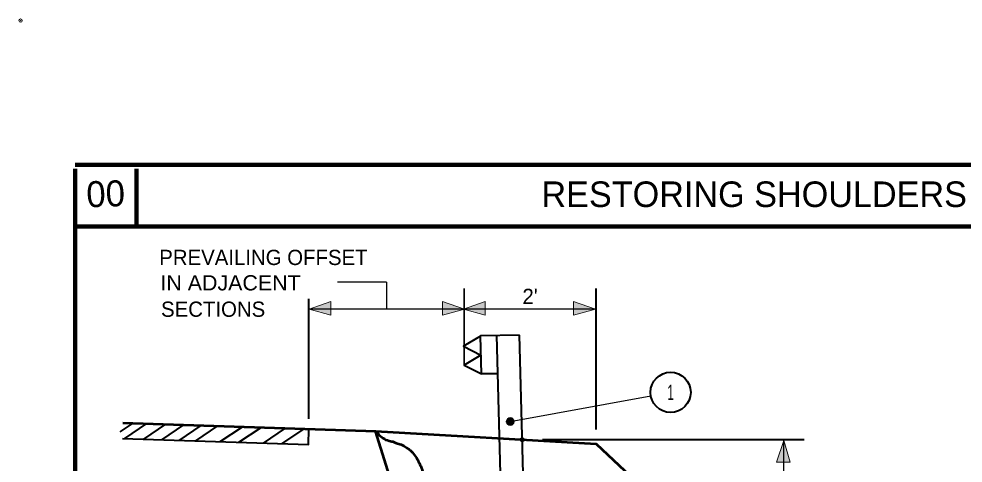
# Model space of a CAD drawing. Extents: x -8731 to -135, y -62851 to -56618.
# Drawn here: x -1730 to -866, y -62062 to -61655 of the extents above; entities that cross this region are included whole.
import ezdxf
from ezdxf.enums import TextEntityAlignment as Align

# ---------------------------------------------------------------- set-up
doc = ezdxf.new("R2010")
doc.units = 0
doc.header["$LTSCALE"] = 6.1
doc.header["$PDMODE"] = 32
doc.header["$PDSIZE"] = 3.05
doc.layers.add('1', color=7, linetype='Continuous', lineweight=13)
doc.layers.add('3', color=7, linetype='Continuous', lineweight=40)

msp = doc.modelspace()

# ---------------------------------------------------------------- hatches: boundary and pattern name
at = {"layer": '1'}
for points in [[(-1464.34, -61920.66), (-1444.34, -61913.76), (-1444.34, -61926.26)], [(-1322.16, -61920.66), (-1342.16, -61913.76), (-1342.16, -61926.26)], [(-1323.1, -61920.66), (-1303.1, -61913.76), (-1303.1, -61926.26)], [(-1202.16, -61920.66), (-1222.16, -61913.76), (-1222.16, -61926.26)], [(-1029.64, -62040.96), (-1036.54, -62060.96), (-1024.06, -62060.96)]]:
    msp.add_hatch(color=256, dxfattribs=at).paths.add_polyline_path(points)

# ---------------------------------------------------------------- linework, layer by layer
at = {"layer": '1', "lineweight": 100}
for p, q in [((-186.28, -61788.8), (-1678.5, -61788.8)), ((-1622.26, -61792.3), (-1622.26, -61845.06)), ((-186.28, -61845.06), (-1678.5, -61845.06))]:
    msp.add_line(p, q, dxfattribs=at)
at = {"layer": '1'}
for p, q in [((-1279.6, -62027.08), (-1283.8, -62022.88)), ((-1279.9, -62027.08), (-1283.8, -62023.34)), ((-1280.34, -62027.08), (-1283.8, -62023.64)), ((-1280.8, -62027.08), (-1283.8, -62024.08)), ((-1279.14, -62027.08), (-1283.66, -62022.44)), ((-1279, -62026.8), (-1283.5, -62022.28)), ((-1278.54, -62026.64), (-1283.34, -62022)), ((-1278.26, -62026.48), (-1283.2, -62021.54)), ((-1277.94, -62026.34), (-1282.9, -62021.4)), ((-1277.66, -62026.2), (-1282.74, -62021.08)), ((-1277.5, -62025.74), (-1282.46, -62020.8)), ((-1277.2, -62025.6), (-1282.3, -62020.64)), ((-1277.06, -62025.28), (-1281.86, -62020.48)), ((-1277.06, -62024.84), (-1281.54, -62020.2)), ((-1276.9, -62024.4), (-1281.26, -62020.2)), ((-1276.74, -62024.08), (-1280.8, -62020.2)), ((-1276.74, -62023.8), (-1280.5, -62020.04)), ((-1276.74, -62023.34), (-1279.9, -62020.2)), ((-1276.74, -62022.88), (-1279.46, -62020.2)), ((-1276.9, -62022.44), (-1279, -62020.2)), ((-1281.4, -62026.94), (-1283.66, -62024.84))]:
    msp.add_line(p, q, dxfattribs=at)
at = {"layer": '1', "lineweight": 100}
msp.add_lwpolyline([(-1678.5, -61792.3), (-1678.5, -62810.24), (-187.74, -62810.24)], dxfattribs=at)
at = {"layer": '1'}
for points in [[(-1464.34, -61920.66), (-1444.34, -61913.76), (-1444.34, -61926.26)], [(-1322.16, -61920.66), (-1342.16, -61913.76), (-1342.16, -61926.26)], [(-1323.1, -61920.66), (-1303.1, -61913.76), (-1303.1, -61926.26)], [(-1202.16, -61920.66), (-1222.16, -61913.76), (-1222.16, -61926.26)], [(-1029.64, -62040.96), (-1036.54, -62060.96), (-1024.06, -62060.96)]]:
    msp.add_lwpolyline(points, close=True, dxfattribs=at)
msp.add_circle((-1280.2, -62023.64), 3.52, dxfattribs=at)
msp.add_point((-1728.46, -61656.6), dxfattribs=at)
at = {"layer": '3', "lineweight": 25}
for p, q in [((-1393.46, -61896), (-1438.46, -61896)), ((-1393.46, -61896), (-1393.46, -61920.74)), ((-1322.5, -61920.74), (-1464.54, -61920.74)), ((-1201.6, -61920.74), (-1322.5, -61920.74)), ((-1280.2, -62023.64), (-1151.5, -62000.24)), ((-1029.7, -62170.94), (-1029.7, -62040.28))]:
    msp.add_line(p, q, dxfattribs=at)
at = {"layer": '3', "lineweight": 35}
msp.add_line((-1322.5, -61972.2), (-1322.5, -61902), dxfattribs=at)
at = {"layer": '3'}
for p, q in [((-1201.6, -62031), (-1201.6, -61902)), ((-1464.54, -62021.24), (-1464.54, -61911.28)), ((-1271.66, -61944.6), (-1307.5, -61945.34)), ((-1306.6, -61980.14), (-1307.5, -61945.48)), ((-1286.66, -62171.4), (-1292.34, -61945.04)), ((-1265.94, -62170.94), (-1271.66, -61944.6)), ((-1291.6, -61979.84), (-1306.6, -61980.14)), ((-1637.34, -62033.08), (-1625.5, -62025.14)), ((-1633.14, -62039.08), (-1612.9, -62025.6)), ((-1615.6, -62039.68), (-1595.34, -62026.2)), ((-1599.26, -62040.28), (-1579.14, -62026.64)), ((-1583.34, -62040.88), (-1563.26, -62027.24)), ((-1567.9, -62041.34), (-1547.8, -62027.68)), ((-1545.7, -62042.08), (-1525.3, -62028.44)), ((-1528.6, -62042.68), (-1508.2, -62029.04)), ((-1506.1, -62043.44), (-1485.86, -62029.8)), ((-1489.14, -62044.04), (-1468.9, -62030.4)), ((-1011.26, -62040.28), (-1250.66, -62040.28))]:
    msp.add_line(p, q, dxfattribs=at)
for points in [[(-1307.5, -61945.48), (-1322.94, -61954.8), (-1307.06, -61962.88), (-1322.5, -61972.2), (-1306.6, -61980.14)], [(-1635.26, -62039.08), (-1464.86, -62044.8), (-1464.54, -62030.54)]]:
    msp.add_lwpolyline(points, dxfattribs=at)
at = {"layer": '3', "lineweight": 53}
msp.add_lwpolyline([(-1634.8, -62024.84), (-1403.34, -62032.48), (-1201.6, -62044.2), (-698.5, -62518.04), (-1259.8, -62490.74), (-1403.66, -62032.48)], dxfattribs=at)
at = {"layer": '3'}
msp.add_circle((-1133.43, -61996.94), 18.41, dxfattribs=at)
at = {"layer": '3', "lineweight": 53}
msp.add_spline([(-1403.34, -62032.48), (-1400.06, -62036.08), (-1389.7, -62041.64), (-1387.6, -62042.08), (-1385.34, -62043.14), (-1381.14, -62044.34), (-1376.66, -62046.6), (-1373.34, -62048.68), (-1370.66, -62051.08), (-1367.06, -62055.6), (-1363.6, -62061.44), (-1360.9, -62067.88), (-1359.1, -62073.44), (-1357.46, -62076.28), (-1355.94, -62078.08), (-1354.3, -62081.4), (-1351.46, -62085.6), (-1350.26, -62087.24), (-1348.6, -62089.04), (-1346.06, -62093.4), (-1341.86, -62098.34), (-1340.94, -62099.84), (-1337.5, -62103.44), (-1333.46, -62109.88), (-1331.8, -62114.08), (-1329.86, -62116.94), (-1325.34, -62126.24), (-1321.46, -62135.08), (-1319.34, -62138.84), (-1317.86, -62142.14), (-1316.06, -62145), (-1312.9, -62151.6), (-1311.7, -62153.08), (-1309.6, -62156.24), (-1306, -62160.44), (-1303.3, -62164.64), (-1299.1, -62169.88), (-1296.86, -62174.08), (-1294, -62178.28), (-1291.3, -62183.24), (-1289.94, -62185.34), (-1289.06, -62188.2), (-1286.8, -62192.4), (-1285.6, -62193.88), (-1282.9, -62198.54), (-1273.3, -62210.68), (-1270.14, -62214.14), (-1268.5, -62215.94), (-1265.2, -62221.2), (-1263.4, -62226), (-1258.3, -62236.2), (-1253.66, -62240.84), (-1250.06, -62245.8), (-1245.7, -62250), (-1243, -62253.44), (-1240.9, -62255.54), (-1238.34, -62259.28), (-1232.66, -62272.04), (-1229.5, -62280), (-1224.54, -62290.64), (-1221.1, -62297.08), (-1219, -62301.88), (-1218.4, -62303.54), (-1214.5, -62313.44), (-1212.1, -62317.2), (-1208.34, -62321.08), (-1205.5, -62323.34), (-1202.2, -62325.14), (-1198.6, -62327.54), (-1196.5, -62328.6), (-1191.4, -62331.28), (-1187.66, -62334.14), (-1185.54, -62335.2), (-1183.14, -62336.84), (-1177.74, -62339.54), (-1174.9, -62341.64), (-1167.54, -62346.14), (-1161.4, -62350.64), (-1157.66, -62352.74), (-1155.4, -62354.08), (-1153.3, -62355.88), (-1140.26, -62361.74), (-1133.94, -62365.34), (-1126.74, -62368.64), (-1120, -62371.34), (-1116.54, -62373.28), (-1112.06, -62374.64), (-1110.4, -62375.4), (-1107.7, -62376.44), (-1103.5, -62377.64), (-1095.86, -62380.8), (-1090.9, -62382.28), (-1078.46, -62386.94), (-1074.7, -62388.6), (-1069.46, -62390.24), (-1064.2, -62392.48), (-1059.26, -62394.14)], degree=3, dxfattribs=at)
at = {"layer": '3'}
msp.add_point((-1269.26, -62040.28), dxfattribs=at)

# ---------------------------------------------------------------- texts
at = {"layer": '1'}
msp.add_text('00', height=23.78, rotation=2.121, dxfattribs=at).set_placement((-1667.82, -61827.68))
at = {"layer": '3'}
for s, height, p in [('RESTORING SHOULDERS FOR GUARDRAIL', 23.4, (-923.9, -61827.28)), ("2'", 13.95, (-1262.06, -61916.08))]:
    msp.add_text(s, height=height, dxfattribs=at).set_placement(p, align=Align.CENTER)
for s, p in [('PREVAILING OFFSET', (-1601.5, -61880.4)), ('SECTIONS', (-1599.86, -61927.8))]:
    msp.add_text(s, height=13.95, dxfattribs=at).set_placement(p)
at = {"layer": '3', "width": 1.05}
msp.add_text('IN ADJACENT', height=13.95, dxfattribs=at).set_placement((-1600.46, -61903.64))
at = {"layer": '3', "width": 0.6}
msp.add_text('1', height=13.95, dxfattribs=at).set_placement((-1133.34, -62003.84), align=Align.CENTER)

doc.saveas('drawing.dxf')
